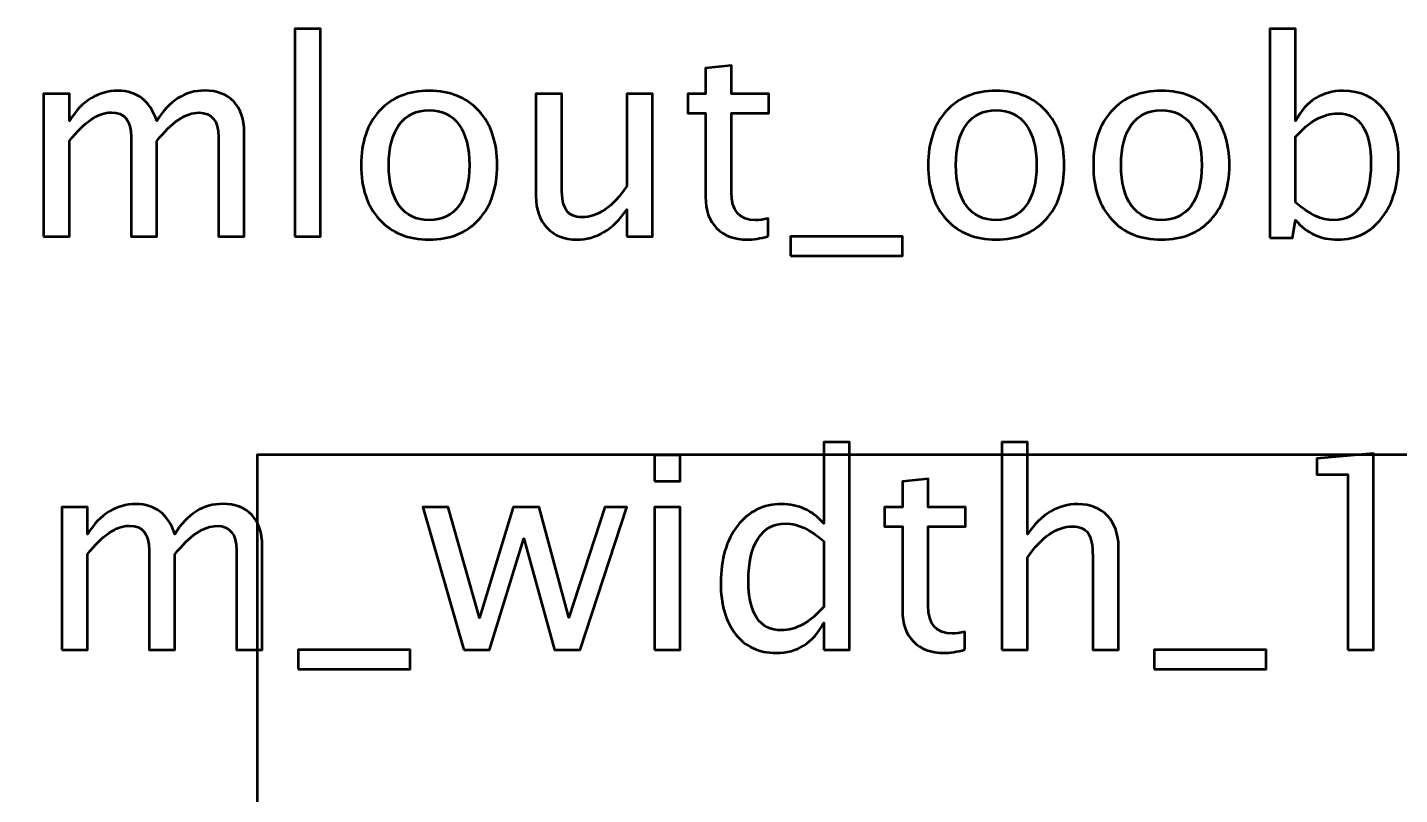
# Model space of a CAD drawing. Header units: centimetres. Extents: x -29.5 to 29.3, y -24.7 to 29.8.
# Drawn here: x -17.782 to -14.902, y -19.913 to -18.303 of the extents above; entities that cross this region are included whole.
import ezdxf

# ---------------------------------------------------------------- set-up
doc = ezdxf.new("R2010")
doc.units = ezdxf.units.CM
doc.header["$MEASUREMENT"] = 0
doc.layers.add('Layer 1', color=7, linetype='Continuous')

msp = doc.modelspace()

# ---------------------------------------------------------------- linework, layer by layer
at = {"layer": 'Layer 1', "color": 4, "lineweight": 53}
msp.add_lwpolyline([(-17.29999, -21), (-12.69999, -21), (-12.69999, -19.2), (-17.29999, -19.2), (-17.29999, -21)], close=True, dxfattribs=at)
at = {"layer": 'Layer 1', "lineweight": 53}
msp.add_open_spline([(-20.2, -24.2), (-20.2, -24.2), (-20.2, -10.3), (-20.2, -10.3), (-20.2, -10.3), (-20.2, -10.02386), (-19.97614, -9.8), (-19.7, -9.8), (-19.7, -9.8), (-19.7, -9.8), (-10.3, -9.8), (-10.3, -9.8), (-10.3, -9.8), (-10.02386, -9.8), (-9.8, -10.02386), (-9.8, -10.3), (-9.8, -10.3), (-9.8, -10.3), (-9.8, -24.2), (-9.8, -24.2), (-9.8, -24.2), (-9.8, -24.47614), (-10.02386, -24.7), (-10.3, -24.7), (-10.3, -24.7), (-10.3, -24.7), (-19.7, -24.7), (-19.7, -24.7), (-19.7, -24.7), (-19.97614, -24.7), (-20.2, -24.47614), (-20.2, -24.2)], degree=3, knots=[0, 0, 0, 0, 0.1111111, 0.1111111, 0.1111111, 0.1111111, 0.2222222, 0.2222222, 0.2222222, 0.2222222, 0.3333333, 0.3333333, 0.3333333, 0.3333333, 0.4444444, 0.4444444, 0.4444444, 0.4444444, 0.5555556, 0.5555556, 0.5555556, 0.5555556, 0.6666667, 0.6666667, 0.6666667, 0.6666667, 0.7777778, 0.7777778, 0.7777778, 0.7777778, 1, 1, 1, 1], dxfattribs=at)
at = {"layer": 'Layer 1', "color": 5, "lineweight": 53}
for points, knots in [([(-17.22135, -18.74164), (-17.22135, -18.74164), (-17.22135, -18.30646), (-17.22135, -18.30646), (-17.22135, -18.30646), (-17.22135, -18.30646), (-17.16717, -18.30646), (-17.16717, -18.30646), (-17.16717, -18.30646), (-17.16717, -18.30646), (-17.16717, -18.74164), (-17.16717, -18.74164), (-17.16717, -18.74164), (-17.16717, -18.74164), (-17.22135, -18.74164), (-17.22135, -18.74164)], [0, 0, 0, 0, 0.2, 0.2, 0.2, 0.2, 0.4, 0.4, 0.4, 0.4, 0.6, 0.6, 0.6, 0.6, 1, 1, 1, 1]), ([(-15.17433, -18.74503), (-15.17433, -18.74503), (-15.17433, -18.30646), (-15.17433, -18.30646), (-15.17433, -18.30646), (-15.17433, -18.30646), (-15.12015, -18.30646), (-15.12015, -18.30646), (-15.12015, -18.30646), (-15.12015, -18.30646), (-15.12015, -18.49902), (-15.12015, -18.49902), (-15.12015, -18.49902), (-15.09795, -18.45716), (-15.06455, -18.43628), (-15.02005, -18.43628), (-15.02005, -18.43628), (-14.98402, -18.43628), (-14.95571, -18.44935), (-14.93501, -18.4756), (-14.93501, -18.4756), (-14.91432, -18.50185), (-14.90397, -18.53769), (-14.90397, -18.58313), (-14.90397, -18.58313), (-14.90397, -18.63261), (-14.91573, -18.67259), (-14.93915, -18.70288), (-14.93915, -18.70288), (-14.96257, -18.73327), (-14.99343, -18.74841), (-15.03162, -18.74841), (-15.03162, -18.74841), (-15.06709, -18.74841), (-15.09663, -18.73487), (-15.12015, -18.70768), (-15.12015, -18.70768), (-15.12015, -18.70768), (-15.12673, -18.74503), (-15.12673, -18.74503), (-15.12673, -18.74503), (-15.12673, -18.74503), (-15.17433, -18.74503), (-15.17433, -18.74503)], [0, 0, 0, 0, 0.0833333, 0.0833333, 0.0833333, 0.0833333, 0.1666667, 0.1666667, 0.1666667, 0.1666667, 0.25, 0.25, 0.25, 0.25, 0.3333333, 0.3333333, 0.3333333, 0.3333333, 0.4166667, 0.4166667, 0.4166667, 0.4166667, 0.5, 0.5, 0.5, 0.5, 0.5833333, 0.5833333, 0.5833333, 0.5833333, 0.6666667, 0.6666667, 0.6666667, 0.6666667, 0.75, 0.75, 0.75, 0.75, 0.8333333, 0.8333333, 0.8333333, 0.8333333, 1, 1, 1, 1]), ([(-16.22738, -18.74155), (-16.24413, -18.74616), (-16.25871, -18.74841), (-16.27103, -18.74841), (-16.27103, -18.74841), (-16.29869, -18.74841), (-16.32023, -18.74051), (-16.33566, -18.72471), (-16.33566, -18.72471), (-16.35118, -18.7089), (-16.3589, -18.68698), (-16.3589, -18.65886), (-16.3589, -18.65886), (-16.3589, -18.65886), (-16.3589, -18.48313), (-16.3589, -18.48313), (-16.3589, -18.48313), (-16.3589, -18.48313), (-16.39634, -18.48313), (-16.39634, -18.48313), (-16.39634, -18.48313), (-16.39634, -18.48313), (-16.39634, -18.44249), (-16.39634, -18.44249), (-16.39634, -18.44249), (-16.39634, -18.44249), (-16.3589, -18.44249), (-16.3589, -18.44249), (-16.3589, -18.44249), (-16.3589, -18.44249), (-16.3589, -18.38839), (-16.3589, -18.38839), (-16.3589, -18.38839), (-16.3589, -18.38839), (-16.30471, -18.38322), (-16.30471, -18.38322), (-16.30471, -18.38322), (-16.30471, -18.38322), (-16.30471, -18.44249), (-16.30471, -18.44249), (-16.30471, -18.44249), (-16.30471, -18.44249), (-16.22625, -18.44249), (-16.22625, -18.44249), (-16.22625, -18.44249), (-16.22625, -18.44249), (-16.22625, -18.48313), (-16.22625, -18.48313), (-16.22625, -18.48313), (-16.22625, -18.48313), (-16.30471, -18.48313), (-16.30471, -18.48313), (-16.30471, -18.48313), (-16.30471, -18.48313), (-16.30471, -18.64907), (-16.30471, -18.64907), (-16.30471, -18.64907), (-16.30471, -18.68821), (-16.28768, -18.70777), (-16.25372, -18.70777), (-16.25372, -18.70777), (-16.24648, -18.70777), (-16.23773, -18.70655), (-16.22738, -18.7042), (-16.22738, -18.7042), (-16.22738, -18.7042), (-16.22738, -18.74155), (-16.22738, -18.74155)], [0, 0, 0, 0, 0.0555556, 0.0555556, 0.0555556, 0.0555556, 0.1111111, 0.1111111, 0.1111111, 0.1111111, 0.1666667, 0.1666667, 0.1666667, 0.1666667, 0.2222222, 0.2222222, 0.2222222, 0.2222222, 0.2777778, 0.2777778, 0.2777778, 0.2777778, 0.3333333, 0.3333333, 0.3333333, 0.3333333, 0.3888889, 0.3888889, 0.3888889, 0.3888889, 0.4444444, 0.4444444, 0.4444444, 0.4444444, 0.5, 0.5, 0.5, 0.5, 0.5555556, 0.5555556, 0.5555556, 0.5555556, 0.6111111, 0.6111111, 0.6111111, 0.6111111, 0.6666667, 0.6666667, 0.6666667, 0.6666667, 0.7222222, 0.7222222, 0.7222222, 0.7222222, 0.7777778, 0.7777778, 0.7777778, 0.7777778, 0.8333333, 0.8333333, 0.8333333, 0.8333333, 0.8888889, 0.8888889, 0.8888889, 0.8888889, 1, 1, 1, 1]), ([(-17.74835, -18.74164), (-17.74835, -18.74164), (-17.74835, -18.44249), (-17.74835, -18.44249), (-17.74835, -18.44249), (-17.74835, -18.44249), (-17.69417, -18.44249), (-17.69417, -18.44249), (-17.69417, -18.44249), (-17.69417, -18.44249), (-17.69417, -18.49902), (-17.69417, -18.49902), (-17.69417, -18.49902), (-17.66773, -18.45716), (-17.63387, -18.43628), (-17.59238, -18.43628), (-17.59238, -18.43628), (-17.5524, -18.43628), (-17.52521, -18.45716), (-17.51072, -18.49902), (-17.51072, -18.49902), (-17.48504, -18.45679), (-17.45155, -18.43571), (-17.41044, -18.43571), (-17.41044, -18.43571), (-17.3842, -18.43571), (-17.36378, -18.44343), (-17.3492, -18.45895), (-17.3492, -18.45895), (-17.33462, -18.47447), (-17.32728, -18.4962), (-17.32728, -18.52414), (-17.32728, -18.52414), (-17.32728, -18.52414), (-17.32728, -18.74164), (-17.32728, -18.74164), (-17.32728, -18.74164), (-17.32728, -18.74164), (-17.38147, -18.74164), (-17.38147, -18.74164), (-17.38147, -18.74164), (-17.38147, -18.74164), (-17.38147, -18.53308), (-17.38147, -18.53308), (-17.38147, -18.53308), (-17.38147, -18.49902), (-17.39501, -18.482), (-17.42211, -18.482), (-17.42211, -18.482), (-17.45024, -18.482), (-17.47977, -18.50185), (-17.51072, -18.54164), (-17.51072, -18.54164), (-17.51072, -18.54164), (-17.51072, -18.74164), (-17.51072, -18.74164), (-17.51072, -18.74164), (-17.51072, -18.74164), (-17.56491, -18.74164), (-17.56491, -18.74164), (-17.56491, -18.74164), (-17.56491, -18.74164), (-17.56491, -18.53289), (-17.56491, -18.53289), (-17.56491, -18.53289), (-17.56491, -18.49855), (-17.57865, -18.48143), (-17.60621, -18.48143), (-17.60621, -18.48143), (-17.63358, -18.48143), (-17.66294, -18.50138), (-17.69417, -18.54136), (-17.69417, -18.54136), (-17.69417, -18.54136), (-17.69417, -18.74164), (-17.69417, -18.74164), (-17.69417, -18.74164), (-17.69417, -18.74164), (-17.74835, -18.74164), (-17.74835, -18.74164)], [0, 0, 0, 0, 0.047619, 0.047619, 0.047619, 0.047619, 0.0952381, 0.0952381, 0.0952381, 0.0952381, 0.1428571, 0.1428571, 0.1428571, 0.1428571, 0.1904762, 0.1904762, 0.1904762, 0.1904762, 0.2380952, 0.2380952, 0.2380952, 0.2380952, 0.2857143, 0.2857143, 0.2857143, 0.2857143, 0.3333333, 0.3333333, 0.3333333, 0.3333333, 0.3809524, 0.3809524, 0.3809524, 0.3809524, 0.4285714, 0.4285714, 0.4285714, 0.4285714, 0.4761905, 0.4761905, 0.4761905, 0.4761905, 0.5238095, 0.5238095, 0.5238095, 0.5238095, 0.5714286, 0.5714286, 0.5714286, 0.5714286, 0.6190476, 0.6190476, 0.6190476, 0.6190476, 0.6666667, 0.6666667, 0.6666667, 0.6666667, 0.7142857, 0.7142857, 0.7142857, 0.7142857, 0.7619048, 0.7619048, 0.7619048, 0.7619048, 0.8095238, 0.8095238, 0.8095238, 0.8095238, 0.8571429, 0.8571429, 0.8571429, 0.8571429, 0.9047619, 0.9047619, 0.9047619, 0.9047619, 1, 1, 1, 1]), ([(-16.93914, -18.74841), (-16.98307, -18.74841), (-17.01788, -18.7344), (-17.04346, -18.70636), (-17.04346, -18.70636), (-17.06915, -18.67833), (-17.08194, -18.64023), (-17.08194, -18.59216), (-17.08194, -18.59216), (-17.08194, -18.54418), (-17.06915, -18.50617), (-17.04346, -18.47823), (-17.04346, -18.47823), (-17.01788, -18.45029), (-16.98307, -18.43628), (-16.93914, -18.43628), (-16.93914, -18.43628), (-16.8952, -18.43628), (-16.8604, -18.45029), (-16.83481, -18.47823), (-16.83481, -18.47823), (-16.80913, -18.50617), (-16.79633, -18.54418), (-16.79633, -18.59216), (-16.79633, -18.59216), (-16.79633, -18.64023), (-16.80913, -18.67833), (-16.83481, -18.70636), (-16.83481, -18.70636), (-16.8604, -18.7344), (-16.8952, -18.74841), (-16.93914, -18.74841)], [0, 0, 0, 0, 0.1111111, 0.1111111, 0.1111111, 0.1111111, 0.2222222, 0.2222222, 0.2222222, 0.2222222, 0.3333333, 0.3333333, 0.3333333, 0.3333333, 0.4444444, 0.4444444, 0.4444444, 0.4444444, 0.5555556, 0.5555556, 0.5555556, 0.5555556, 0.6666667, 0.6666667, 0.6666667, 0.6666667, 0.7777778, 0.7777778, 0.7777778, 0.7777778, 1, 1, 1, 1]), ([(-16.52409, -18.74164), (-16.52409, -18.74164), (-16.52409, -18.68538), (-16.52409, -18.68538), (-16.52409, -18.68538), (-16.55297, -18.72743), (-16.58806, -18.74841), (-16.62926, -18.74841), (-16.62926, -18.74841), (-16.65542, -18.74841), (-16.67621, -18.74023), (-16.69163, -18.72377), (-16.69163, -18.72377), (-16.70716, -18.7073), (-16.71487, -18.6852), (-16.71487, -18.65726), (-16.71487, -18.65726), (-16.71487, -18.65726), (-16.71487, -18.44249), (-16.71487, -18.44249), (-16.71487, -18.44249), (-16.71487, -18.44249), (-16.66068, -18.44249), (-16.66068, -18.44249), (-16.66068, -18.44249), (-16.66068, -18.44249), (-16.66068, -18.63957), (-16.66068, -18.63957), (-16.66068, -18.63957), (-16.66068, -18.66205), (-16.65739, -18.67795), (-16.6509, -18.68736), (-16.6509, -18.68736), (-16.64432, -18.69686), (-16.6334, -18.70156), (-16.61807, -18.70156), (-16.61807, -18.70156), (-16.58496, -18.70156), (-16.55353, -18.67983), (-16.52409, -18.63628), (-16.52409, -18.63628), (-16.52409, -18.63628), (-16.52409, -18.44249), (-16.52409, -18.44249), (-16.52409, -18.44249), (-16.52409, -18.44249), (-16.4699, -18.44249), (-16.4699, -18.44249), (-16.4699, -18.44249), (-16.4699, -18.44249), (-16.4699, -18.74164), (-16.4699, -18.74164), (-16.4699, -18.74164), (-16.4699, -18.74164), (-16.52409, -18.74164), (-16.52409, -18.74164)], [0, 0, 0, 0, 0.0666667, 0.0666667, 0.0666667, 0.0666667, 0.1333333, 0.1333333, 0.1333333, 0.1333333, 0.2, 0.2, 0.2, 0.2, 0.2666667, 0.2666667, 0.2666667, 0.2666667, 0.3333333, 0.3333333, 0.3333333, 0.3333333, 0.4, 0.4, 0.4, 0.4, 0.4666667, 0.4666667, 0.4666667, 0.4666667, 0.5333333, 0.5333333, 0.5333333, 0.5333333, 0.6, 0.6, 0.6, 0.6, 0.6666667, 0.6666667, 0.6666667, 0.6666667, 0.7333333, 0.7333333, 0.7333333, 0.7333333, 0.8, 0.8, 0.8, 0.8, 0.8666667, 0.8666667, 0.8666667, 0.8666667, 1, 1, 1, 1]), ([(-15.74874, -18.74841), (-15.79267, -18.74841), (-15.82748, -18.7344), (-15.85306, -18.70636), (-15.85306, -18.70636), (-15.87875, -18.67833), (-15.89154, -18.64023), (-15.89154, -18.59216), (-15.89154, -18.59216), (-15.89154, -18.54418), (-15.87875, -18.50617), (-15.85306, -18.47823), (-15.85306, -18.47823), (-15.82748, -18.45029), (-15.79267, -18.43628), (-15.74874, -18.43628), (-15.74874, -18.43628), (-15.7048, -18.43628), (-15.67, -18.45029), (-15.64441, -18.47823), (-15.64441, -18.47823), (-15.61873, -18.50617), (-15.60593, -18.54418), (-15.60593, -18.59216), (-15.60593, -18.59216), (-15.60593, -18.64023), (-15.61873, -18.67833), (-15.64441, -18.70636), (-15.64441, -18.70636), (-15.67, -18.7344), (-15.7048, -18.74841), (-15.74874, -18.74841)], [0, 0, 0, 0, 0.1111111, 0.1111111, 0.1111111, 0.1111111, 0.2222222, 0.2222222, 0.2222222, 0.2222222, 0.3333333, 0.3333333, 0.3333333, 0.3333333, 0.4444444, 0.4444444, 0.4444444, 0.4444444, 0.5555556, 0.5555556, 0.5555556, 0.5555556, 0.6666667, 0.6666667, 0.6666667, 0.6666667, 0.7777778, 0.7777778, 0.7777778, 0.7777778, 1, 1, 1, 1]), ([(-15.40199, -18.74841), (-15.44592, -18.74841), (-15.48073, -18.7344), (-15.50631, -18.70636), (-15.50631, -18.70636), (-15.532, -18.67833), (-15.54479, -18.64023), (-15.54479, -18.59216), (-15.54479, -18.59216), (-15.54479, -18.54418), (-15.532, -18.50617), (-15.50631, -18.47823), (-15.50631, -18.47823), (-15.48073, -18.45029), (-15.44592, -18.43628), (-15.40199, -18.43628), (-15.40199, -18.43628), (-15.35805, -18.43628), (-15.32325, -18.45029), (-15.29766, -18.47823), (-15.29766, -18.47823), (-15.27198, -18.50617), (-15.25918, -18.54418), (-15.25918, -18.59216), (-15.25918, -18.59216), (-15.25918, -18.64023), (-15.27198, -18.67833), (-15.29766, -18.70636), (-15.29766, -18.70636), (-15.32325, -18.7344), (-15.35805, -18.74841), (-15.40199, -18.74841)], [0, 0, 0, 0, 0.1111111, 0.1111111, 0.1111111, 0.1111111, 0.2222222, 0.2222222, 0.2222222, 0.2222222, 0.3333333, 0.3333333, 0.3333333, 0.3333333, 0.4444444, 0.4444444, 0.4444444, 0.4444444, 0.5555556, 0.5555556, 0.5555556, 0.5555556, 0.6666667, 0.6666667, 0.6666667, 0.6666667, 0.7777778, 0.7777778, 0.7777778, 0.7777778, 1, 1, 1, 1]), ([(-16.93923, -18.70777), (-16.91242, -18.70777), (-16.89154, -18.69771), (-16.87667, -18.67748), (-16.87667, -18.67748), (-16.8619, -18.65735), (-16.85447, -18.62885), (-16.85447, -18.59216), (-16.85447, -18.59216), (-16.85447, -18.55556), (-16.8619, -18.52715), (-16.87667, -18.50702), (-16.87667, -18.50702), (-16.89154, -18.48698), (-16.91242, -18.47692), (-16.93923, -18.47692), (-16.93923, -18.47692), (-16.96614, -18.47692), (-16.98702, -18.48698), (-17.0017, -18.50702), (-17.0017, -18.50702), (-17.01647, -18.52715), (-17.0238, -18.55556), (-17.0238, -18.59216), (-17.0238, -18.59216), (-17.0238, -18.62885), (-17.01647, -18.65735), (-17.0017, -18.67748), (-17.0017, -18.67748), (-16.98702, -18.69771), (-16.96614, -18.70777), (-16.93923, -18.70777)], [0, 0, 0, 0, 0.1111111, 0.1111111, 0.1111111, 0.1111111, 0.2222222, 0.2222222, 0.2222222, 0.2222222, 0.3333333, 0.3333333, 0.3333333, 0.3333333, 0.4444444, 0.4444444, 0.4444444, 0.4444444, 0.5555556, 0.5555556, 0.5555556, 0.5555556, 0.6666667, 0.6666667, 0.6666667, 0.6666667, 0.7777778, 0.7777778, 0.7777778, 0.7777778, 1, 1, 1, 1]), ([(-15.74883, -18.70777), (-15.72202, -18.70777), (-15.70114, -18.69771), (-15.68627, -18.67748), (-15.68627, -18.67748), (-15.6715, -18.65735), (-15.66407, -18.62885), (-15.66407, -18.59216), (-15.66407, -18.59216), (-15.66407, -18.55556), (-15.6715, -18.52715), (-15.68627, -18.50702), (-15.68627, -18.50702), (-15.70114, -18.48698), (-15.72202, -18.47692), (-15.74883, -18.47692), (-15.74883, -18.47692), (-15.77574, -18.47692), (-15.79662, -18.48698), (-15.8113, -18.50702), (-15.8113, -18.50702), (-15.82607, -18.52715), (-15.8334, -18.55556), (-15.8334, -18.59216), (-15.8334, -18.59216), (-15.8334, -18.62885), (-15.82607, -18.65735), (-15.8113, -18.67748), (-15.8113, -18.67748), (-15.79662, -18.69771), (-15.77574, -18.70777), (-15.74883, -18.70777)], [0, 0, 0, 0, 0.1111111, 0.1111111, 0.1111111, 0.1111111, 0.2222222, 0.2222222, 0.2222222, 0.2222222, 0.3333333, 0.3333333, 0.3333333, 0.3333333, 0.4444444, 0.4444444, 0.4444444, 0.4444444, 0.5555556, 0.5555556, 0.5555556, 0.5555556, 0.6666667, 0.6666667, 0.6666667, 0.6666667, 0.7777778, 0.7777778, 0.7777778, 0.7777778, 1, 1, 1, 1]), ([(-15.40208, -18.70777), (-15.37527, -18.70777), (-15.35439, -18.69771), (-15.33952, -18.67748), (-15.33952, -18.67748), (-15.32475, -18.65735), (-15.31732, -18.62885), (-15.31732, -18.59216), (-15.31732, -18.59216), (-15.31732, -18.55556), (-15.32475, -18.52715), (-15.33952, -18.50702), (-15.33952, -18.50702), (-15.35439, -18.48698), (-15.37527, -18.47692), (-15.40208, -18.47692), (-15.40208, -18.47692), (-15.42899, -18.47692), (-15.44987, -18.48698), (-15.46455, -18.50702), (-15.46455, -18.50702), (-15.47932, -18.52715), (-15.48665, -18.55556), (-15.48665, -18.59216), (-15.48665, -18.59216), (-15.48665, -18.62885), (-15.47932, -18.65735), (-15.46455, -18.67748), (-15.46455, -18.67748), (-15.44987, -18.69771), (-15.42899, -18.70777), (-15.40208, -18.70777)], [0, 0, 0, 0, 0.1111111, 0.1111111, 0.1111111, 0.1111111, 0.2222222, 0.2222222, 0.2222222, 0.2222222, 0.3333333, 0.3333333, 0.3333333, 0.3333333, 0.4444444, 0.4444444, 0.4444444, 0.4444444, 0.5555556, 0.5555556, 0.5555556, 0.5555556, 0.6666667, 0.6666667, 0.6666667, 0.6666667, 0.7777778, 0.7777778, 0.7777778, 0.7777778, 1, 1, 1, 1]), ([(-15.12015, -18.67033), (-15.09221, -18.69526), (-15.06558, -18.70777), (-15.04028, -18.70777), (-15.04028, -18.70777), (-15.01535, -18.70777), (-14.99606, -18.69733), (-14.98252, -18.67654), (-14.98252, -18.67654), (-14.96888, -18.65575), (-14.9621, -18.62649), (-14.9621, -18.58868), (-14.9621, -18.58868), (-14.9621, -18.51869), (-14.98525, -18.48369), (-15.03153, -18.48369), (-15.03153, -18.48369), (-15.06182, -18.48369), (-15.09136, -18.50006), (-15.12015, -18.53289), (-15.12015, -18.53289), (-15.12015, -18.53289), (-15.12015, -18.67033), (-15.12015, -18.67033)], [0, 0, 0, 0, 0.1428571, 0.1428571, 0.1428571, 0.1428571, 0.2857143, 0.2857143, 0.2857143, 0.2857143, 0.4285714, 0.4285714, 0.4285714, 0.4285714, 0.5714286, 0.5714286, 0.5714286, 0.5714286, 0.7142857, 0.7142857, 0.7142857, 0.7142857, 1, 1, 1, 1]), ([(-16.18053, -18.78228), (-16.18053, -18.78228), (-16.18053, -18.74164), (-16.18053, -18.74164), (-16.18053, -18.74164), (-16.18053, -18.74164), (-15.94573, -18.74164), (-15.94573, -18.74164), (-15.94573, -18.74164), (-15.94573, -18.74164), (-15.94573, -18.78228), (-15.94573, -18.78228), (-15.94573, -18.78228), (-15.94573, -18.78228), (-16.18053, -18.78228), (-16.18053, -18.78228)], [0, 0, 0, 0, 0.2, 0.2, 0.2, 0.2, 0.4, 0.4, 0.4, 0.4, 0.6, 0.6, 0.6, 0.6, 1, 1, 1, 1]), ([(-16.11078, -19.60899), (-16.11078, -19.60899), (-16.11078, -19.55283), (-16.11078, -19.55283), (-16.11078, -19.55283), (-16.13289, -19.59478), (-16.16619, -19.61576), (-16.21069, -19.61576), (-16.21069, -19.61576), (-16.24681, -19.61576), (-16.27522, -19.60269), (-16.29592, -19.57644), (-16.29592, -19.57644), (-16.31661, -19.55019), (-16.32696, -19.51435), (-16.32696, -19.46891), (-16.32696, -19.46891), (-16.32696, -19.41924), (-16.3152, -19.37926), (-16.29178, -19.34897), (-16.29178, -19.34897), (-16.26826, -19.31877), (-16.2374, -19.30363), (-16.19911, -19.30363), (-16.19911, -19.30363), (-16.16365, -19.30363), (-16.13411, -19.31717), (-16.11078, -19.34436), (-16.11078, -19.34436), (-16.11078, -19.34436), (-16.11078, -19.17381), (-16.11078, -19.17381), (-16.11078, -19.17381), (-16.11078, -19.17381), (-16.05659, -19.17381), (-16.05659, -19.17381), (-16.05659, -19.17381), (-16.05659, -19.17381), (-16.05659, -19.60899), (-16.05659, -19.60899), (-16.05659, -19.60899), (-16.05659, -19.60899), (-16.11078, -19.60899), (-16.11078, -19.60899)], [0, 0, 0, 0, 0.0833333, 0.0833333, 0.0833333, 0.0833333, 0.1666667, 0.1666667, 0.1666667, 0.1666667, 0.25, 0.25, 0.25, 0.25, 0.3333333, 0.3333333, 0.3333333, 0.3333333, 0.4166667, 0.4166667, 0.4166667, 0.4166667, 0.5, 0.5, 0.5, 0.5, 0.5833333, 0.5833333, 0.5833333, 0.5833333, 0.6666667, 0.6666667, 0.6666667, 0.6666667, 0.75, 0.75, 0.75, 0.75, 0.8333333, 0.8333333, 0.8333333, 0.8333333, 1, 1, 1, 1]), ([(-15.73693, -19.60899), (-15.73693, -19.60899), (-15.73693, -19.17381), (-15.73693, -19.17381), (-15.73693, -19.17381), (-15.73693, -19.17381), (-15.68275, -19.17381), (-15.68275, -19.17381), (-15.68275, -19.17381), (-15.68275, -19.17381), (-15.68275, -19.36637), (-15.68275, -19.36637), (-15.68275, -19.36637), (-15.65406, -19.32451), (-15.61887, -19.30363), (-15.57729, -19.30363), (-15.57729, -19.30363), (-15.55114, -19.30363), (-15.53035, -19.31181), (-15.51501, -19.32828), (-15.51501, -19.32828), (-15.49968, -19.34464), (-15.49197, -19.36675), (-15.49197, -19.39441), (-15.49197, -19.39441), (-15.49197, -19.39441), (-15.49197, -19.60899), (-15.49197, -19.60899), (-15.49197, -19.60899), (-15.49197, -19.60899), (-15.54615, -19.60899), (-15.54615, -19.60899), (-15.54615, -19.60899), (-15.54615, -19.60899), (-15.54615, -19.41209), (-15.54615, -19.41209), (-15.54615, -19.41209), (-15.54615, -19.38989), (-15.54945, -19.37409), (-15.55594, -19.36468), (-15.55594, -19.36468), (-15.56252, -19.35518), (-15.57334, -19.35048), (-15.58849, -19.35048), (-15.58849, -19.35048), (-15.62179, -19.35048), (-15.65321, -19.37221), (-15.68275, -19.41567), (-15.68275, -19.41567), (-15.68275, -19.41567), (-15.68275, -19.60899), (-15.68275, -19.60899), (-15.68275, -19.60899), (-15.68275, -19.60899), (-15.73693, -19.60899), (-15.73693, -19.60899)], [0, 0, 0, 0, 0.0666667, 0.0666667, 0.0666667, 0.0666667, 0.1333333, 0.1333333, 0.1333333, 0.1333333, 0.2, 0.2, 0.2, 0.2, 0.2666667, 0.2666667, 0.2666667, 0.2666667, 0.3333333, 0.3333333, 0.3333333, 0.3333333, 0.4, 0.4, 0.4, 0.4, 0.4666667, 0.4666667, 0.4666667, 0.4666667, 0.5333333, 0.5333333, 0.5333333, 0.5333333, 0.6, 0.6, 0.6, 0.6, 0.6666667, 0.6666667, 0.6666667, 0.6666667, 0.7333333, 0.7333333, 0.7333333, 0.7333333, 0.8, 0.8, 0.8, 0.8, 0.8666667, 0.8666667, 0.8666667, 0.8666667, 1, 1, 1, 1]), ([(-16.46637, -19.25509), (-16.46637, -19.25509), (-16.46637, -19.2009), (-16.46637, -19.2009), (-16.46637, -19.2009), (-16.46637, -19.2009), (-16.41219, -19.2009), (-16.41219, -19.2009), (-16.41219, -19.2009), (-16.41219, -19.2009), (-16.41219, -19.25509), (-16.41219, -19.25509), (-16.41219, -19.25509), (-16.41219, -19.25509), (-16.46637, -19.25509), (-16.46637, -19.25509)], [0, 0, 0, 0, 0.2, 0.2, 0.2, 0.2, 0.4, 0.4, 0.4, 0.4, 0.6, 0.6, 0.6, 0.6, 1, 1, 1, 1]), ([(-15.01069, -19.60899), (-15.01069, -19.60899), (-15.01069, -19.24154), (-15.01069, -19.24154), (-15.01069, -19.24154), (-15.01069, -19.24154), (-15.0756, -19.24154), (-15.0756, -19.24154), (-15.0756, -19.24154), (-15.0756, -19.24154), (-15.0756, -19.20767), (-15.0756, -19.20767), (-15.0756, -19.20767), (-15.0756, -19.20767), (-14.9565, -19.19751), (-14.9565, -19.19751), (-14.9565, -19.19751), (-14.9565, -19.19751), (-14.9565, -19.60899), (-14.9565, -19.60899), (-14.9565, -19.60899), (-14.9565, -19.60899), (-15.01069, -19.60899), (-15.01069, -19.60899)], [0, 0, 0, 0, 0.1428571, 0.1428571, 0.1428571, 0.1428571, 0.2857143, 0.2857143, 0.2857143, 0.2857143, 0.4285714, 0.4285714, 0.4285714, 0.4285714, 0.5714286, 0.5714286, 0.5714286, 0.5714286, 0.7142857, 0.7142857, 0.7142857, 0.7142857, 1, 1, 1, 1]), ([(-15.81426, -19.6089), (-15.83101, -19.61351), (-15.84559, -19.61576), (-15.85791, -19.61576), (-15.85791, -19.61576), (-15.88557, -19.61576), (-15.90711, -19.60786), (-15.92254, -19.59206), (-15.92254, -19.59206), (-15.93806, -19.57625), (-15.94578, -19.55433), (-15.94578, -19.52621), (-15.94578, -19.52621), (-15.94578, -19.52621), (-15.94578, -19.35048), (-15.94578, -19.35048), (-15.94578, -19.35048), (-15.94578, -19.35048), (-15.98322, -19.35048), (-15.98322, -19.35048), (-15.98322, -19.35048), (-15.98322, -19.35048), (-15.98322, -19.30984), (-15.98322, -19.30984), (-15.98322, -19.30984), (-15.98322, -19.30984), (-15.94578, -19.30984), (-15.94578, -19.30984), (-15.94578, -19.30984), (-15.94578, -19.30984), (-15.94578, -19.25574), (-15.94578, -19.25574), (-15.94578, -19.25574), (-15.94578, -19.25574), (-15.89159, -19.25057), (-15.89159, -19.25057), (-15.89159, -19.25057), (-15.89159, -19.25057), (-15.89159, -19.30984), (-15.89159, -19.30984), (-15.89159, -19.30984), (-15.89159, -19.30984), (-15.81313, -19.30984), (-15.81313, -19.30984), (-15.81313, -19.30984), (-15.81313, -19.30984), (-15.81313, -19.35048), (-15.81313, -19.35048), (-15.81313, -19.35048), (-15.81313, -19.35048), (-15.89159, -19.35048), (-15.89159, -19.35048), (-15.89159, -19.35048), (-15.89159, -19.35048), (-15.89159, -19.51642), (-15.89159, -19.51642), (-15.89159, -19.51642), (-15.89159, -19.55556), (-15.87456, -19.57512), (-15.8406, -19.57512), (-15.8406, -19.57512), (-15.83336, -19.57512), (-15.82461, -19.5739), (-15.81426, -19.57155), (-15.81426, -19.57155), (-15.81426, -19.57155), (-15.81426, -19.6089), (-15.81426, -19.6089)], [0, 0, 0, 0, 0.0555556, 0.0555556, 0.0555556, 0.0555556, 0.1111111, 0.1111111, 0.1111111, 0.1111111, 0.1666667, 0.1666667, 0.1666667, 0.1666667, 0.2222222, 0.2222222, 0.2222222, 0.2222222, 0.2777778, 0.2777778, 0.2777778, 0.2777778, 0.3333333, 0.3333333, 0.3333333, 0.3333333, 0.3888889, 0.3888889, 0.3888889, 0.3888889, 0.4444444, 0.4444444, 0.4444444, 0.4444444, 0.5, 0.5, 0.5, 0.5, 0.5555556, 0.5555556, 0.5555556, 0.5555556, 0.6111111, 0.6111111, 0.6111111, 0.6111111, 0.6666667, 0.6666667, 0.6666667, 0.6666667, 0.7222222, 0.7222222, 0.7222222, 0.7222222, 0.7777778, 0.7777778, 0.7777778, 0.7777778, 0.8333333, 0.8333333, 0.8333333, 0.8333333, 0.8888889, 0.8888889, 0.8888889, 0.8888889, 1, 1, 1, 1]), ([(-17.71049, -19.60899), (-17.71049, -19.60899), (-17.71049, -19.30984), (-17.71049, -19.30984), (-17.71049, -19.30984), (-17.71049, -19.30984), (-17.65631, -19.30984), (-17.65631, -19.30984), (-17.65631, -19.30984), (-17.65631, -19.30984), (-17.65631, -19.36637), (-17.65631, -19.36637), (-17.65631, -19.36637), (-17.62987, -19.32451), (-17.59601, -19.30363), (-17.55452, -19.30363), (-17.55452, -19.30363), (-17.51454, -19.30363), (-17.48735, -19.32451), (-17.47286, -19.36637), (-17.47286, -19.36637), (-17.44718, -19.32414), (-17.41369, -19.30306), (-17.37258, -19.30306), (-17.37258, -19.30306), (-17.34634, -19.30306), (-17.32592, -19.31078), (-17.31134, -19.3263), (-17.31134, -19.3263), (-17.29676, -19.34182), (-17.28942, -19.36355), (-17.28942, -19.39149), (-17.28942, -19.39149), (-17.28942, -19.39149), (-17.28942, -19.60899), (-17.28942, -19.60899), (-17.28942, -19.60899), (-17.28942, -19.60899), (-17.34361, -19.60899), (-17.34361, -19.60899), (-17.34361, -19.60899), (-17.34361, -19.60899), (-17.34361, -19.40043), (-17.34361, -19.40043), (-17.34361, -19.40043), (-17.34361, -19.36637), (-17.35715, -19.34935), (-17.38425, -19.34935), (-17.38425, -19.34935), (-17.41238, -19.34935), (-17.44191, -19.3692), (-17.47286, -19.40899), (-17.47286, -19.40899), (-17.47286, -19.40899), (-17.47286, -19.60899), (-17.47286, -19.60899), (-17.47286, -19.60899), (-17.47286, -19.60899), (-17.52705, -19.60899), (-17.52705, -19.60899), (-17.52705, -19.60899), (-17.52705, -19.60899), (-17.52705, -19.40024), (-17.52705, -19.40024), (-17.52705, -19.40024), (-17.52705, -19.3659), (-17.54079, -19.34878), (-17.56835, -19.34878), (-17.56835, -19.34878), (-17.59572, -19.34878), (-17.62508, -19.36873), (-17.65631, -19.40871), (-17.65631, -19.40871), (-17.65631, -19.40871), (-17.65631, -19.60899), (-17.65631, -19.60899), (-17.65631, -19.60899), (-17.65631, -19.60899), (-17.71049, -19.60899), (-17.71049, -19.60899)], [0, 0, 0, 0, 0.047619, 0.047619, 0.047619, 0.047619, 0.0952381, 0.0952381, 0.0952381, 0.0952381, 0.1428571, 0.1428571, 0.1428571, 0.1428571, 0.1904762, 0.1904762, 0.1904762, 0.1904762, 0.2380952, 0.2380952, 0.2380952, 0.2380952, 0.2857143, 0.2857143, 0.2857143, 0.2857143, 0.3333333, 0.3333333, 0.3333333, 0.3333333, 0.3809524, 0.3809524, 0.3809524, 0.3809524, 0.4285714, 0.4285714, 0.4285714, 0.4285714, 0.4761905, 0.4761905, 0.4761905, 0.4761905, 0.5238095, 0.5238095, 0.5238095, 0.5238095, 0.5714286, 0.5714286, 0.5714286, 0.5714286, 0.6190476, 0.6190476, 0.6190476, 0.6190476, 0.6666667, 0.6666667, 0.6666667, 0.6666667, 0.7142857, 0.7142857, 0.7142857, 0.7142857, 0.7619048, 0.7619048, 0.7619048, 0.7619048, 0.8095238, 0.8095238, 0.8095238, 0.8095238, 0.8571429, 0.8571429, 0.8571429, 0.8571429, 0.9047619, 0.9047619, 0.9047619, 0.9047619, 1, 1, 1, 1]), ([(-16.86628, -19.60899), (-16.86628, -19.60899), (-16.95207, -19.30984), (-16.95207, -19.30984), (-16.95207, -19.30984), (-16.95207, -19.30984), (-16.8992, -19.30984), (-16.8992, -19.30984), (-16.8992, -19.30984), (-16.8992, -19.30984), (-16.83345, -19.5421), (-16.83345, -19.5421), (-16.83345, -19.5421), (-16.83345, -19.5421), (-16.76252, -19.30984), (-16.76252, -19.30984), (-16.76252, -19.30984), (-16.76252, -19.30984), (-16.70833, -19.30984), (-16.70833, -19.30984), (-16.70833, -19.30984), (-16.70833, -19.30984), (-16.64596, -19.54173), (-16.64596, -19.54173), (-16.64596, -19.54173), (-16.64596, -19.54173), (-16.57051, -19.30984), (-16.57051, -19.30984), (-16.57051, -19.30984), (-16.57051, -19.30984), (-16.52423, -19.30984), (-16.52423, -19.30984), (-16.52423, -19.30984), (-16.52423, -19.30984), (-16.62188, -19.60899), (-16.62188, -19.60899), (-16.62188, -19.60899), (-16.62188, -19.60899), (-16.67606, -19.60899), (-16.67606, -19.60899), (-16.67606, -19.60899), (-16.67606, -19.60899), (-16.74022, -19.37569), (-16.74022, -19.37569), (-16.74022, -19.37569), (-16.74022, -19.37569), (-16.81209, -19.60899), (-16.81209, -19.60899), (-16.81209, -19.60899), (-16.81209, -19.60899), (-16.86628, -19.60899), (-16.86628, -19.60899)], [0, 0, 0, 0, 0.0714286, 0.0714286, 0.0714286, 0.0714286, 0.1428571, 0.1428571, 0.1428571, 0.1428571, 0.2142857, 0.2142857, 0.2142857, 0.2142857, 0.2857143, 0.2857143, 0.2857143, 0.2857143, 0.3571429, 0.3571429, 0.3571429, 0.3571429, 0.4285714, 0.4285714, 0.4285714, 0.4285714, 0.5, 0.5, 0.5, 0.5, 0.5714286, 0.5714286, 0.5714286, 0.5714286, 0.6428571, 0.6428571, 0.6428571, 0.6428571, 0.7142857, 0.7142857, 0.7142857, 0.7142857, 0.7857143, 0.7857143, 0.7857143, 0.7857143, 0.8571429, 0.8571429, 0.8571429, 0.8571429, 1, 1, 1, 1]), ([(-16.46637, -19.60899), (-16.46637, -19.60899), (-16.46637, -19.30984), (-16.46637, -19.30984), (-16.46637, -19.30984), (-16.46637, -19.30984), (-16.41219, -19.30984), (-16.41219, -19.30984), (-16.41219, -19.30984), (-16.41219, -19.30984), (-16.41219, -19.60899), (-16.41219, -19.60899), (-16.41219, -19.60899), (-16.41219, -19.60899), (-16.46637, -19.60899), (-16.46637, -19.60899)], [0, 0, 0, 0, 0.2, 0.2, 0.2, 0.2, 0.4, 0.4, 0.4, 0.4, 0.6, 0.6, 0.6, 0.6, 1, 1, 1, 1]), ([(-16.11078, -19.38143), (-16.13891, -19.35669), (-16.16553, -19.34427), (-16.19074, -19.34427), (-16.19074, -19.34427), (-16.21558, -19.34427), (-16.23477, -19.35462), (-16.24841, -19.37541), (-16.24841, -19.37541), (-16.26205, -19.3961), (-16.26882, -19.42545), (-16.26882, -19.46346), (-16.26882, -19.46346), (-16.26882, -19.53336), (-16.24568, -19.56835), (-16.1993, -19.56835), (-16.1993, -19.56835), (-16.1692, -19.56835), (-16.13966, -19.55189), (-16.11078, -19.51906), (-16.11078, -19.51906), (-16.11078, -19.51906), (-16.11078, -19.38143), (-16.11078, -19.38143)], [0, 0, 0, 0, 0.1428571, 0.1428571, 0.1428571, 0.1428571, 0.2857143, 0.2857143, 0.2857143, 0.2857143, 0.4285714, 0.4285714, 0.4285714, 0.4285714, 0.5714286, 0.5714286, 0.5714286, 0.5714286, 0.7142857, 0.7142857, 0.7142857, 0.7142857, 1, 1, 1, 1]), ([(-17.21397, -19.64963), (-17.21397, -19.64963), (-17.21397, -19.60899), (-17.21397, -19.60899), (-17.21397, -19.60899), (-17.21397, -19.60899), (-16.97917, -19.60899), (-16.97917, -19.60899), (-16.97917, -19.60899), (-16.97917, -19.60899), (-16.97917, -19.64963), (-16.97917, -19.64963), (-16.97917, -19.64963), (-16.97917, -19.64963), (-17.21397, -19.64963), (-17.21397, -19.64963)], [0, 0, 0, 0, 0.2, 0.2, 0.2, 0.2, 0.4, 0.4, 0.4, 0.4, 0.6, 0.6, 0.6, 0.6, 1, 1, 1, 1]), ([(-15.41708, -19.64963), (-15.41708, -19.64963), (-15.41708, -19.60899), (-15.41708, -19.60899), (-15.41708, -19.60899), (-15.41708, -19.60899), (-15.18228, -19.60899), (-15.18228, -19.60899), (-15.18228, -19.60899), (-15.18228, -19.60899), (-15.18228, -19.64963), (-15.18228, -19.64963), (-15.18228, -19.64963), (-15.18228, -19.64963), (-15.41708, -19.64963), (-15.41708, -19.64963)], [0, 0, 0, 0, 0.2, 0.2, 0.2, 0.2, 0.4, 0.4, 0.4, 0.4, 0.6, 0.6, 0.6, 0.6, 1, 1, 1, 1])]:
    msp.add_open_spline(points, degree=3, knots=knots, dxfattribs=at)

doc.saveas('drawing.dxf')
